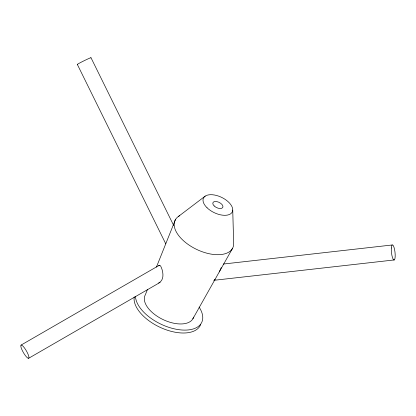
<?xml version="1.0" encoding="UTF-8"?>
<svg xmlns="http://www.w3.org/2000/svg" width="416" height="416" viewBox="0 0 416 416"><rect width="100%" height="100%" fill="white"/><g stroke="black" fill="none" stroke-linecap="round" stroke-linejoin="round"><path stroke-width="0.62" d="M147.524 289.328L145.356 294.736A26.645 14.16 25.6 0 0 163.556 319.81A26.645 14.16 25.6 0 0 193.586 317.106M156.426 267.098L175.438 219.632M192.858 318.812L232.44 248.524M220.657 268.98L221.239 267.618M220.423 269.49L219.284 271.882M215.098 279.323L214.068 280.29M158.746 265.829L159.375 265.247L160.566 265.892C163.244 270.884 164.892 280.093 158.6 283.005M178.62 216.31L205.213 196.113M21.112 345.062L159.38 265.242M28.61 358.301A7.613 1.721 60 0 0 24.393 347.828A7.613 1.721 60 0 0 21.58 348.91A7.613 1.721 60 0 0 28.61 358.301L160.134 282.376M223.35 264.04L392.179 244.982M213.892 280.311L394.316 259.938M90.984 57.699L173.659 225.436M77.35 64.449L165.76 243.833M232.742 210.07L233.678 244.218A31.975 16.988 25.6 0 1 194.574 248.383A31.975 16.988 25.6 0 1 179.566 215.732M199.103 307.096A36.161 19.214 25.6 0 1 177.419 329.467A36.161 19.214 25.6 0 1 135.47 296.499M200.741 324.308A36.161 19.214 25.6 0 1 162.89 328.557A36.161 19.214 25.6 0 1 134.212 296.915M77.688 64.376A7.613 0.328 -26.2 0 1 83.756 60.913A7.613 0.328 -26.2 0 1 90.86 57.86M207.048 207.766A15.985 8.497 25.6 0 0 232.123 212.222A15.985 8.497 25.6 0 0 214.443 195.01A15.985 8.497 25.6 0 0 207.048 207.766M214.162 205.946A5.481 2.912 25.6 0 0 222.758 207.475A5.481 2.912 25.6 0 0 216.694 201.573A5.481 2.912 25.6 0 0 214.162 205.946M391.331 247.983A7.613 1.773 83.6 0 0 393.853 259.984A7.613 1.773 83.6 0 0 394.555 249.413A7.613 1.773 83.6 0 0 391.331 247.983"/></g></svg>
